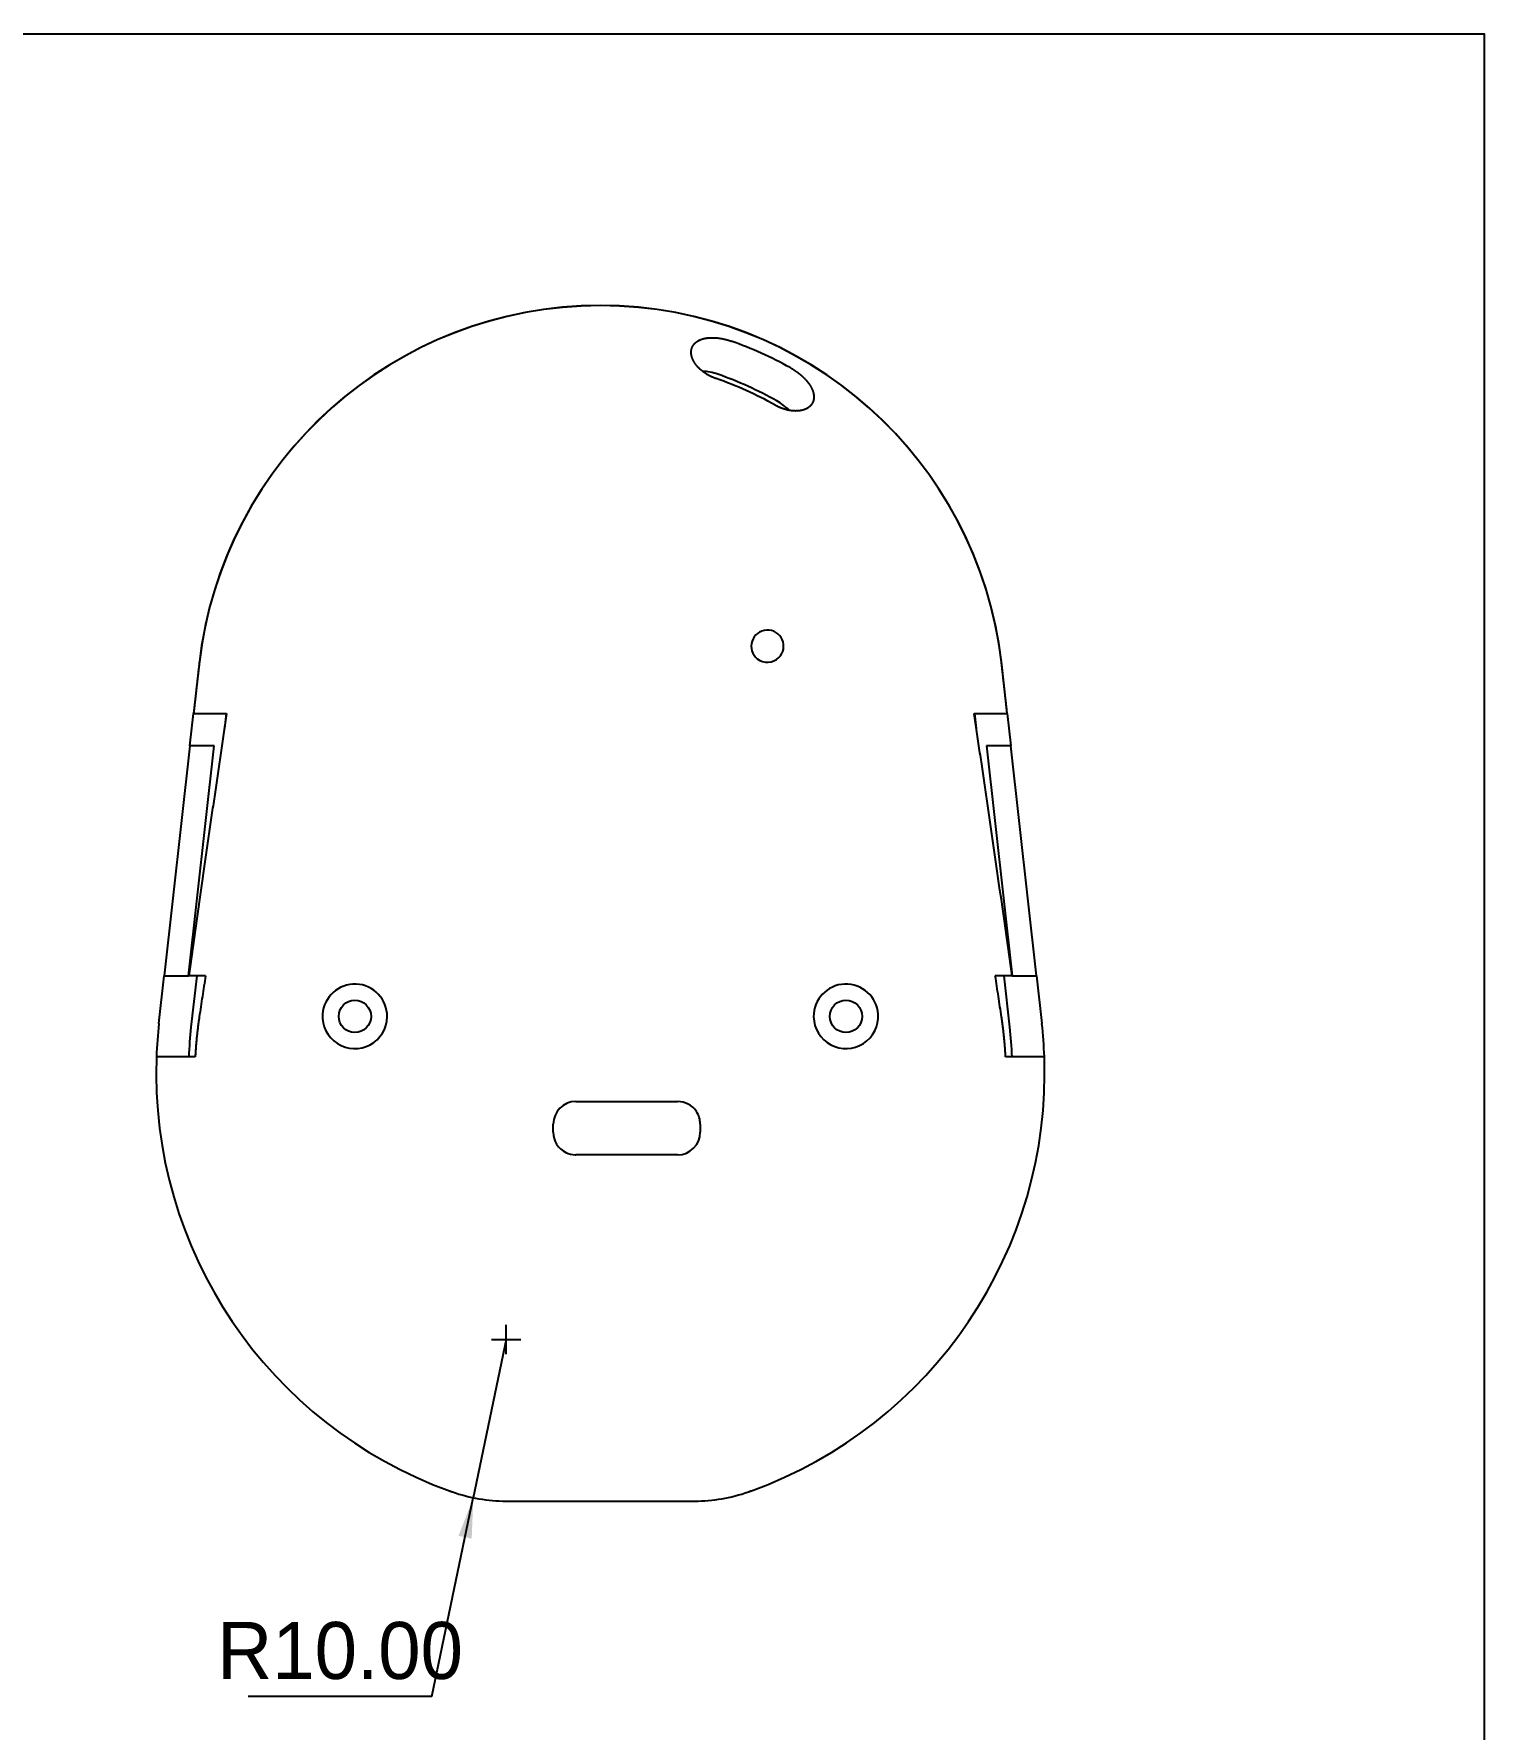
# Model space of a CAD drawing. Header units: millimetres. Extents: x 5 to 292, y 5 to 205.
# Drawn here: x 202.2 to 292, y 100.1 to 205 of the extents above; entities that cross this region are included whole.
import ezdxf
from ezdxf.enums import TextEntityAlignment as Align

# ---------------------------------------------------------------- set-up
doc = ezdxf.new("R2010")
doc.units = ezdxf.units.MM
for name, color, linetype in [('DIMENSIONS', 7, 'CONTINUOUS'), ('FRAME', 7, 'CONTINUOUS'), ('Visible', 7, 'CONTINUOUS')]:
    doc.layers.add(name, color=color, linetype=linetype)
doc.dimstyles.new('ISO-DM', dxfattribs={"dimtxt": 3.5, "dimasz": 2.5, "dimexe": 2.5, "dimexo": 1, "dimgap": 1, "dimtad": 1, "dimcen": 2.5, "dimazin": 3, "dimtfac": 1, "dimtmove": 0, "dimatfit": 3})

# ---------------------------------------------------------------- blocks, each defined once
blk = doc.blocks.new('*D4')
at = {"layer": 'DIMENSIONS'}
for p, q in [((231.4678, 123.2925), (231.4678, 125.0925)), ((231.4678, 124.1925), (229.433, 114.4017)), ((230.5678, 124.1925), (232.3678, 124.1925)), ((226.8742, 102.0891), (229.433, 114.4017)), ((226.8742, 102.0891), (215.4985, 102.0891))]:
    blk.add_line(p, q, dxfattribs=at)
blk.add_solid([(229.433, 114.4017), (228.5164, 112.0388), (229.3323, 111.8692)], dxfattribs=at)
blk.add_text('R10.00', height=3.5278, dxfattribs=at).set_placement((221.1863, 103.1827), align=Align.CENTER)

msp = doc.modelspace()

# ---------------------------------------------------------------- linework, layer by layer
at = {"layer": 'FRAME'}
msp.add_lwpolyline([(5, 205), (292, 205), (292, 5), (5, 5)], close=True, dxfattribs=at)
at = {"layer": 'Visible'}
for p, q in [((212.4536, 165.9702), (212.1151, 162.9425)), ((262.4825, 162.9425), (262.144, 165.9702)), ((211.8915, 160.9425), (212.1151, 162.9425)), ((212.1151, 162.9425), (212.1163, 162.9425)), ((212.1163, 162.9425), (212.5341, 162.9425)), ((214.1275, 162.9425), (214.0241, 162.0169)), ((260.5735, 162.0169), (260.47, 162.9425)), ((262.0634, 162.9425), (262.4813, 162.9425)), ((262.4813, 162.9425), (262.4825, 162.9425)), ((262.4825, 162.9425), (262.7061, 160.9425)), ((211.8915, 160.9425), (210.2983, 146.6925)), ((211.8076, 146.6925), (213.4008, 160.9425)), ((213.4008, 160.9425), (211.8915, 160.9425)), ((261.1968, 160.9425), (262.79, 146.6925)), ((262.7061, 160.9425), (261.1968, 160.9425)), ((264.2993, 146.6925), (262.7061, 160.9425)), ((209.9691, 143.748), (210.2983, 146.6925)), ((210.2983, 146.6925), (211.8076, 146.6925)), ((212.8554, 146.6925), (211.8192, 146.6925)), ((212.3107, 146.6925), (211.9567, 143.5258)), ((262.7784, 146.6925), (261.7422, 146.6925)), ((262.6409, 143.5258), (262.2868, 146.6925)), ((262.79, 146.6925), (264.2993, 146.6925)), ((264.2993, 146.6925), (264.6285, 143.748)), ((209.9919, 141.6925), (209.817, 141.6925)), ((210.1151, 141.6925), (209.9919, 141.6925)), ((212.2178, 141.6925), (210.1151, 141.6925)), ((264.4825, 141.6925), (262.3798, 141.6925)), ((264.6057, 141.6925), (264.4825, 141.6925)), ((264.7806, 141.6925), (264.6057, 141.6925)), ((235.7788, 138.9225), (242.0788, 138.9225)), ((234.3788, 137.0225), (234.3788, 137.5225)), ((243.4788, 137.5225), (243.4788, 137.0225)), ((238.8627, 135.6225), (235.7788, 135.6225)), ((242.0788, 135.6225), (238.8627, 135.6225)), ((231.4678, 114.1925), (232.2877, 114.1925)), ((232.2877, 114.1925), (242.3099, 114.1925)), ((242.3099, 114.1925), (243.1297, 114.1925))]:
    msp.add_line(p, q, dxfattribs=at)
for points in [[(244.4607, 183.6668), (244.442, 183.6733), (244.4233, 183.6799), (244.4047, 183.6867), (244.3861, 183.6935), (244.3675, 183.7005), (244.3491, 183.7076), (244.3306, 183.7148), (244.3123, 183.7222), (244.294, 183.7296), (244.2757, 183.7372), (244.2575, 183.7448), (244.2394, 183.7526), (244.2214, 183.7605), (244.2034, 183.7685), (244.1855, 183.7766), (244.1677, 183.7848), (244.15, 183.7931), (244.1323, 183.8015), (244.1148, 183.81), (244.0973, 183.8186), (244.0799, 183.8273), (244.0626, 183.8361), (244.0454, 183.845), (244.0283, 183.854), (244.0113, 183.8631), (243.9944, 183.8723), (243.9777, 183.8815), (243.961, 183.8908), (243.9444, 183.9003), (243.928, 183.9098), (243.9116, 183.9193), (243.8954, 183.929), (243.8793, 183.9387), (243.8633, 183.9486), (243.8474, 183.9585), (243.8316, 183.9684), (243.8159, 183.9785), (243.8004, 183.9886), (243.7849, 183.9988), (243.7696, 184.0091), (243.7544, 184.0195), (243.7393, 184.0299), (243.7243, 184.0404), (243.7095, 184.0509), (243.6947, 184.0616), (243.6801, 184.0723), (243.6656, 184.083), (243.6512, 184.0938), (243.637, 184.1047), (243.6228, 184.1157), (243.6088, 184.1267), (243.595, 184.1378), (243.5812, 184.1489), (243.5676, 184.16), (243.5542, 184.1712), (243.5409, 184.1825), (243.5277, 184.1937), (243.5147, 184.2051), (243.5018, 184.2164), (243.489, 184.2278), (243.4764, 184.2393), (243.4639, 184.2508), (243.4516, 184.2623), (243.4394, 184.2738), (243.4273, 184.2854), (243.4154, 184.2971), (243.4036, 184.3087), (243.392, 184.3204), (243.3805, 184.3321), (243.3692, 184.3439), (243.3579, 184.3556), (243.3469, 184.3674), (243.3359, 184.3793), (243.3251, 184.3911), (243.3145, 184.403), (243.304, 184.4149), (243.2936, 184.4268), (243.2834, 184.4387), (243.2733, 184.4507), (243.2633, 184.4627), (243.2535, 184.4747), (243.2439, 184.4867), (243.2343, 184.4987), (243.225, 184.5107), (243.2157, 184.5228), (243.2066, 184.5348), (243.1977, 184.5469), (243.1889, 184.559), (243.1802, 184.5711), (243.1717, 184.5832), (243.1633, 184.5952), (243.1551, 184.6073), (243.147, 184.6194), (243.139, 184.6315), (243.1312, 184.6436), (243.1236, 184.6557), (243.1161, 184.6678), (243.1087, 184.6798), (243.1015, 184.6919), (243.0944, 184.704), (243.0874, 184.7161), (243.0806, 184.7281), (243.074, 184.7402), (243.0675, 184.7522), (243.0611, 184.7643), (243.0549, 184.7763), (243.0488, 184.7883), (243.0428, 184.8004), (243.037, 184.8124), (243.0313, 184.8243), (243.0258, 184.8363), (243.0204, 184.8483), (243.0152, 184.8602), (243.0101, 184.8722), (243.0051, 184.8841), (243.0003, 184.896), (242.9956, 184.9079), (242.991, 184.9197), (242.9866, 184.9316), (242.9824, 184.9434), (242.9782, 184.9552), (242.9742, 184.967), (242.9704, 184.9788), (242.9667, 184.9905), (242.9631, 185.0022), (242.9597, 185.0139), (242.9564, 185.0256), (242.9532, 185.0372), (242.9502, 185.0488), (242.9473, 185.0604), (242.9445, 185.072), (242.9419, 185.0835), (242.9394, 185.095), (242.9371, 185.1065), (242.9349, 185.1179), (242.9328, 185.1293), (242.9309, 185.1407), (242.9291, 185.152), (242.9274, 185.1633), (242.9259, 185.1746), (242.9245, 185.1858), (242.9232, 185.197), (242.9221, 185.2082), (242.9211, 185.2193), (242.9202, 185.2304), (242.9195, 185.2415), (242.9189, 185.2525), (242.9185, 185.2635), (242.9182, 185.2745), (242.918, 185.2854), (242.9179, 185.2962), (242.918, 185.3071), (242.9182, 185.3179), (242.9185, 185.3286), (242.919, 185.3393), (242.9196, 185.35), (242.9204, 185.3606), (242.9213, 185.3712), (242.9223, 185.3817), (242.9234, 185.3922), (242.9247, 185.4026), (242.9261, 185.413), (242.9276, 185.4234), (242.9293, 185.4337), (242.9311, 185.444), (242.933, 185.4542), (242.9351, 185.4644), (242.9372, 185.4745), (242.9396, 185.4845), (242.942, 185.4946), (242.9446, 185.5045), (242.9473, 185.5145), (242.9501, 185.5243), (242.9531, 185.5341), (242.9562, 185.5439), (242.9594, 185.5536), (242.9628, 185.5633), (242.9663, 185.5729), (242.9699, 185.5824), (242.9736, 185.5919), (242.9775, 185.6014), (242.9815, 185.6108), (242.9856, 185.6201), (242.9899, 185.6294), (242.9943, 185.6386), (242.9988, 185.6478), (243.0034, 185.6569), (243.0082, 185.6659), (243.0131, 185.6749), (243.0181, 185.6838), (243.0233, 185.6927), (243.0285, 185.7015), (243.0339, 185.7102), (243.0395, 185.7189), (243.0451, 185.7275), (243.0509, 185.7361), (243.0568, 185.7446), (243.0628, 185.753), (243.069, 185.7614), (243.0753, 185.7697), (243.0817, 185.7779), (243.0882, 185.7861), (243.0949, 185.7942), (243.1016, 185.8022), (243.1085, 185.8102), (243.1156, 185.8181), (243.1227, 185.826), (243.13, 185.8337), (243.1374, 185.8414), (243.1449, 185.8491), (243.1526, 185.8566), (243.1603, 185.8641), (243.1682, 185.8716), (243.1762, 185.8789), (243.1844, 185.8862), (243.1926, 185.8934), (243.201, 185.9006), (243.2095, 185.9076), (243.2182, 185.9146), (243.2269, 185.9216), (243.2358, 185.9284), (243.2448, 185.9352), (243.2539, 185.9419), (243.2631, 185.9485), (243.2725, 185.9551), (243.2819, 185.9615), (243.2915, 185.9679), (243.3013, 185.9743), (243.3111, 185.9805), (243.3211, 185.9867), (243.3311, 185.9928), (243.3413, 185.9988), (243.3517, 186.0047), (243.3621, 186.0106), (243.3727, 186.0164), (243.3833, 186.0221), (243.3941, 186.0277), (243.405, 186.0332), (243.4161, 186.0387), (243.4272, 186.044), (243.4385, 186.0493), (243.4498, 186.0545), (243.4613, 186.0596), (243.4729, 186.0646), (243.4846, 186.0696), (243.4964, 186.0744), (243.5084, 186.0792), (243.5204, 186.0839), (243.5326, 186.0885), (243.5449, 186.093), (243.5573, 186.0974), (243.5697, 186.1018), (243.5824, 186.106), (243.5951, 186.1102), (243.6079, 186.1143), (243.6208, 186.1182), (243.6339, 186.1221), (243.647, 186.1259), (243.6603, 186.1296), (243.6737, 186.1333), (243.6871, 186.1368), (243.7007, 186.1402), (243.7144, 186.1436), (243.7282, 186.1468), (243.7421, 186.15), (243.7561, 186.153), (243.7702, 186.156), (243.7845, 186.1589), (243.7988, 186.1617), (243.8132, 186.1643), (243.8278, 186.1669), (243.8424, 186.1694), (243.8571, 186.1718), (243.872, 186.1741), (243.8869, 186.1763), (243.902, 186.1784), (243.9171, 186.1804), (243.9324, 186.1823), (243.9477, 186.1842), (243.9631, 186.1859), (243.9787, 186.1875), (243.9943, 186.189), (244.01, 186.1904), (244.0257, 186.1917), (244.0416, 186.1929), (244.0576, 186.194), (244.0736, 186.195), (244.0898, 186.1959), (244.106, 186.1967), (244.1223, 186.1974), (244.1387, 186.198), (244.1551, 186.1985), (244.1717, 186.1989), (244.1883, 186.1992), (244.205, 186.1994), (244.2218, 186.1994), (244.2387, 186.1994), (244.2556, 186.1993), (244.2726, 186.199), (244.2897, 186.1987), (244.3069, 186.1983), (244.3242, 186.1977), (244.3415, 186.197), (244.3589, 186.1963), (244.3764, 186.1954), (244.3939, 186.1944), (244.4116, 186.1933), (244.4293, 186.1922), (244.447, 186.1909), (244.4649, 186.1895), (244.4827, 186.1879), (244.5007, 186.1863), (244.5187, 186.1846), (244.5367, 186.1828), (244.5548, 186.1808), (244.5729, 186.1788), (244.5911, 186.1766), (244.6093, 186.1744), (244.6276, 186.172), (244.6459, 186.1695), (244.6642, 186.167), (244.6826, 186.1643), (244.7011, 186.1615), (244.7195, 186.1586), (244.738, 186.1556), (244.7566, 186.1525), (244.7752, 186.1493), (244.7938, 186.146), (244.8124, 186.1425), (244.8311, 186.139), (244.8498, 186.1354), (244.8685, 186.1316), (244.8873, 186.1278), (244.9061, 186.1238), (244.9249, 186.1198), (244.9438, 186.1156), (244.9626, 186.1113), (244.9815, 186.1069), (245.0004, 186.1024), (245.0194, 186.0979), (245.0383, 186.0932), (245.0573, 186.0884), (245.0762, 186.0835), (245.0952, 186.0784), (245.1142, 186.0733), (245.1331, 186.0681), (245.1521, 186.0628), (245.171, 186.0574), (245.19, 186.0519), (245.2089, 186.0463), (245.2278, 186.0406), (245.2467, 186.0348), (245.2656, 186.0289), (245.2845, 186.0229), (245.3034, 186.0168), (245.3222, 186.0106), (245.341, 186.0043), (245.3598, 185.9979), (245.3786, 185.9914), (245.3973, 185.9848)], [(249.048, 184.3427), (249.0654, 184.3331), (249.0827, 184.3233), (249.1, 184.3135), (249.1172, 184.3035), (249.1344, 184.2936), (249.1515, 184.2835), (249.1686, 184.2733), (249.1856, 184.2631), (249.2025, 184.2528), (249.2194, 184.2424), (249.2362, 184.2319), (249.2529, 184.2214), (249.2696, 184.2108), (249.2862, 184.2002), (249.3027, 184.1894), (249.3192, 184.1786), (249.3356, 184.1678), (249.3519, 184.1568), (249.3681, 184.1459), (249.3843, 184.1348), (249.4004, 184.1237), (249.4163, 184.1125), (249.4322, 184.1013), (249.448, 184.0901), (249.4638, 184.0787), (249.4794, 184.0674), (249.4949, 184.0559), (249.5104, 184.0445), (249.5257, 184.0329), (249.541, 184.0213), (249.5562, 184.0097), (249.5712, 183.998), (249.5862, 183.9863), (249.6011, 183.9746), (249.6159, 183.9628), (249.6306, 183.9509), (249.6452, 183.939), (249.6597, 183.9271), (249.6741, 183.9151), (249.6884, 183.9031), (249.7026, 183.891), (249.7167, 183.8789), (249.7307, 183.8668), (249.7446, 183.8546), (249.7584, 183.8424), (249.772, 183.8302), (249.7856, 183.8179), (249.799, 183.8056), (249.8124, 183.7933), (249.8256, 183.781), (249.8387, 183.7687), (249.8517, 183.7563), (249.8645, 183.7439), (249.8773, 183.7315), (249.8899, 183.719), (249.9024, 183.7066), (249.9148, 183.6941), (249.9271, 183.6816), (249.9393, 183.6691), (249.9513, 183.6566), (249.9632, 183.644), (249.975, 183.6315), (249.9867, 183.6189), (249.9983, 183.6063), (250.0097, 183.5937), (250.0211, 183.5811), (250.0323, 183.5685), (250.0433, 183.5559), (250.0543, 183.5432), (250.0652, 183.5306), (250.0759, 183.5179), (250.0865, 183.5052), (250.0969, 183.4926), (250.1073, 183.4799), (250.1175, 183.4672), (250.1276, 183.4545), (250.1376, 183.4418), (250.1475, 183.4291), (250.1572, 183.4164), (250.1668, 183.4037), (250.1763, 183.3909), (250.1856, 183.3782), (250.1948, 183.3655), (250.2039, 183.3528), (250.2129, 183.3401), (250.2217, 183.3274), (250.2304, 183.3147), (250.239, 183.302), (250.2475, 183.2894), (250.2558, 183.2767), (250.2639, 183.2641), (250.272, 183.2514), (250.2799, 183.2388), (250.2877, 183.2262), (250.2953, 183.2136), (250.3029, 183.201), (250.3103, 183.1884), (250.3175, 183.1759), (250.3246, 183.1633), (250.3316, 183.1508), (250.3385, 183.1383), (250.3452, 183.1258), (250.3518, 183.1133), (250.3583, 183.1008), (250.3646, 183.0884), (250.3709, 183.0759), (250.3769, 183.0635), (250.3829, 183.0511), (250.3887, 183.0388), (250.3944, 183.0264), (250.3999, 183.0141), (250.4053, 183.0018), (250.4106, 182.9895), (250.4158, 182.9772), (250.4208, 182.9649), (250.4257, 182.9527), (250.4304, 182.9405), (250.435, 182.9284), (250.4395, 182.9162), (250.4439, 182.9041), (250.4481, 182.892), (250.4522, 182.8799), (250.4562, 182.8679), (250.46, 182.8558), (250.4637, 182.8438), (250.4673, 182.8319), (250.4707, 182.82), (250.474, 182.8081), (250.4772, 182.7962), (250.4802, 182.7843), (250.4831, 182.7725), (250.4859, 182.7607), (250.4886, 182.749), (250.4911, 182.7373), (250.4934, 182.7256), (250.4957, 182.714), (250.4978, 182.7024), (250.4998, 182.6908), (250.5016, 182.6793), (250.5033, 182.6678), (250.5049, 182.6563), (250.5064, 182.6449), (250.5077, 182.6335), (250.5089, 182.6222), (250.5099, 182.6109), (250.5108, 182.5996), (250.5116, 182.5884), (250.5123, 182.5772), (250.5128, 182.566), (250.5132, 182.5549), (250.5135, 182.5439), (250.5136, 182.5329), (250.5136, 182.5219), (250.5135, 182.511), (250.5132, 182.5001), (250.5128, 182.4893), (250.5123, 182.4785), (250.5117, 182.4677), (250.5109, 182.457), (250.51, 182.4464), (250.5089, 182.4358), (250.5078, 182.4252), (250.5065, 182.4147), (250.505, 182.4042), (250.5035, 182.3938), (250.5018, 182.3835), (250.5, 182.3731), (250.498, 182.3629), (250.4959, 182.3527), (250.4937, 182.3425), (250.4914, 182.3324), (250.4889, 182.3223), (250.4863, 182.3123), (250.4836, 182.3024), (250.4808, 182.2925), (250.4778, 182.2826), (250.4747, 182.2728), (250.4714, 182.2631), (250.4681, 182.2534), (250.4646, 182.2438), (250.4609, 182.2342), (250.4572, 182.2247), (250.4533, 182.2153), (250.4493, 182.2059), (250.4452, 182.1965), (250.4409, 182.1873), (250.4365, 182.178), (250.432, 182.1689), (250.4273, 182.1598), (250.4226, 182.1507), (250.4177, 182.1417), (250.4126, 182.1328), (250.4075, 182.124), (250.4022, 182.1152), (250.3968, 182.1065), (250.3913, 182.0978), (250.3856, 182.0892), (250.3798, 182.0807), (250.3739, 182.0722), (250.3679, 182.0638), (250.3617, 182.0555), (250.3554, 182.0472), (250.349, 182.039), (250.3425, 182.0309), (250.3358, 182.0228), (250.329, 182.0148), (250.3221, 182.0069), (250.3151, 181.9991), (250.3079, 181.9913), (250.3006, 181.9836), (250.2932, 181.976), (250.2857, 181.9684), (250.278, 181.9609), (250.2703, 181.9535), (250.2624, 181.9462), (250.2544, 181.9389), (250.2462, 181.9318), (250.2379, 181.9247), (250.2296, 181.9176), (250.221, 181.9107), (250.2124, 181.9038), (250.2037, 181.8971), (250.1948, 181.8904), (250.1858, 181.8837), (250.1767, 181.8772), (250.1674, 181.8707), (250.1581, 181.8644), (250.1486, 181.8581), (250.139, 181.8518), (250.1293, 181.8457), (250.1194, 181.8397), (250.1094, 181.8337), (250.0994, 181.8279), (250.0892, 181.8221), (250.0788, 181.8164), (250.0684, 181.8108), (250.0578, 181.8053), (250.0472, 181.7998), (250.0364, 181.7945), (250.0255, 181.7892), (250.0144, 181.7841), (250.0033, 181.779), (249.992, 181.7741), (249.9806, 181.7692), (249.9692, 181.7644), (249.9575, 181.7597), (249.9458, 181.7552), (249.934, 181.7507), (249.9221, 181.7463), (249.91, 181.742), (249.8978, 181.7378), (249.8855, 181.7337), (249.8731, 181.7298), (249.8606, 181.7259), (249.848, 181.7221), (249.8353, 181.7184), (249.8225, 181.7149), (249.8095, 181.7114), (249.7964, 181.708), (249.7833, 181.7048), (249.77, 181.7017), (249.7566, 181.6986), (249.7431, 181.6957), (249.7295, 181.6929), (249.7158, 181.6902), (249.702, 181.6876), (249.6881, 181.6851), (249.6741, 181.6828), (249.66, 181.6805), (249.6457, 181.6784), (249.6314, 181.6763), (249.617, 181.6744), (249.6024, 181.6727), (249.5878, 181.671), (249.573, 181.6694), (249.5582, 181.668), (249.5432, 181.6667), (249.5282, 181.6655), (249.5131, 181.6645), (249.4979, 181.6635), (249.4826, 181.6627), (249.4672, 181.662), (249.4517, 181.6614), (249.4362, 181.661), (249.4205, 181.6607), (249.4048, 181.6605), (249.389, 181.6605), (249.3731, 181.6605), (249.3571, 181.6607), (249.341, 181.6611), (249.3249, 181.6615), (249.3086, 181.6621), (249.2923, 181.6628), (249.2759, 181.6637), (249.2595, 181.6647), (249.2429, 181.6658), (249.2263, 181.6671), (249.2096, 181.6685), (249.1928, 181.67), (249.176, 181.6717), (249.1591, 181.6735), (249.1421, 181.6755), (249.125, 181.6775), (249.1079, 181.6798), (249.0907, 181.6821), (249.0734, 181.6846), (249.0561, 181.6873), (249.0387, 181.6901), (249.0213, 181.693), (249.0039, 181.6961), (248.9864, 181.6993), (248.9688, 181.7026), (248.9513, 181.7061), (248.9337, 181.7097), (248.916, 181.7135), (248.8983, 181.7174), (248.8806, 181.7214), (248.8629, 181.7256), (248.8451, 181.7299), (248.8273, 181.7344), (248.8095, 181.739), (248.7916, 181.7438), (248.7737, 181.7486), (248.7558, 181.7537), (248.7378, 181.7588), (248.7199, 181.7642), (248.7019, 181.7696), (248.6839, 181.7752), (248.6658, 181.7809), (248.6478, 181.7868), (248.6297, 181.7928), (248.6116, 181.799), (248.5936, 181.8053), (248.5754, 181.8117), (248.5573, 181.8183), (248.5392, 181.8251), (248.5211, 181.8319), (248.503, 181.8389), (248.4849, 181.846), (248.4668, 181.8533), (248.4487, 181.8607), (248.4307, 181.8682), (248.4127, 181.8759), (248.3947, 181.8837), (248.3767, 181.8916), (248.3588, 181.8996), (248.3409, 181.9078), (248.323, 181.9161), (248.3051, 181.9245), (248.2873, 181.933), (248.2695, 181.9417), (248.2518, 181.9505), (248.2341, 181.9594), (248.2164, 181.9684), (248.1988, 181.9776), (248.1813, 181.9869), (248.1638, 181.9962), (248.1463, 182.0057), (248.1289, 182.0153), (248.1116, 182.025)], [(212.4573, 165.9758), (212.4525, 165.9337), (212.4478, 165.8915), (212.4431, 165.8494), (212.4383, 165.8073), (212.4336, 165.7651), (212.4288, 165.723), (212.4241, 165.6809), (212.4194, 165.6388), (212.4146, 165.5966), (212.4099, 165.5545), (212.4051, 165.5124), (212.4004, 165.4702), (212.3957, 165.4281), (212.3909, 165.386), (212.3862, 165.3438), (212.3814, 165.3017), (212.3767, 165.2596), (212.372, 165.2175), (212.3672, 165.1753), (212.3625, 165.1332), (212.3578, 165.0911), (212.353, 165.0489), (212.3483, 165.0068), (212.3435, 164.9647), (212.3388, 164.9226), (212.3341, 164.8804), (212.3293, 164.8383), (212.3246, 164.7962), (212.3198, 164.754), (212.3151, 164.7119), (212.3104, 164.6698), (212.3056, 164.6277), (212.3009, 164.5855), (212.2962, 164.5434), (212.2914, 164.5013), (212.2867, 164.4591), (212.282, 164.417), (212.2772, 164.3749), (212.2725, 164.3327), (212.2678, 164.2906), (212.263, 164.2485), (212.2583, 164.2064), (212.2535, 164.1642), (212.2488, 164.1221), (212.2441, 164.08), (212.2393, 164.0378), (212.2346, 163.9957), (212.2299, 163.9536), (212.2251, 163.9115), (212.2204, 163.8693), (212.2157, 163.8272), (212.2109, 163.7851), (212.2062, 163.7429), (212.2015, 163.7008), (212.1967, 163.6587), (212.192, 163.6165), (212.1873, 163.5744), (212.1825, 163.5323), (212.1778, 163.4902), (212.1731, 163.448), (212.1683, 163.4059), (212.1636, 163.3638), (212.1589, 163.3216), (212.1542, 163.2795), (212.1494, 163.2374), (212.1447, 163.1952), (212.14, 163.1531), (212.1352, 163.111), (212.1305, 163.0689), (212.1258, 163.0267), (212.121, 162.9846), (212.1163, 162.9425)], [(212.4753, 166.1318), (212.4751, 166.1296), (212.4748, 166.1275), (212.4746, 166.1253), (212.4743, 166.1231), (212.474, 166.121), (212.4738, 166.1188), (212.4735, 166.1166), (212.4733, 166.1145), (212.473, 166.1123), (212.4728, 166.1101), (212.4725, 166.108), (212.4723, 166.1058), (212.472, 166.1036), (212.4717, 166.1015), (212.4715, 166.0993), (212.4712, 166.0971), (212.471, 166.095), (212.4707, 166.0928), (212.4705, 166.0906), (212.4702, 166.0885), (212.47, 166.0863), (212.4697, 166.0841), (212.4695, 166.082), (212.4692, 166.0798), (212.469, 166.0776), (212.4687, 166.0755), (212.4685, 166.0733), (212.4682, 166.0711), (212.4679, 166.069), (212.4677, 166.0668), (212.4674, 166.0646), (212.4672, 166.0625), (212.4669, 166.0603), (212.4667, 166.0581), (212.4664, 166.056), (212.4662, 166.0538), (212.4659, 166.0516), (212.4657, 166.0495), (212.4654, 166.0473), (212.4652, 166.0451), (212.4649, 166.043), (212.4647, 166.0408), (212.4644, 166.0386), (212.4642, 166.0365), (212.4639, 166.0343), (212.4637, 166.0321), (212.4634, 166.03), (212.4632, 166.0278), (212.4629, 166.0256), (212.4627, 166.0235), (212.4625, 166.0213), (212.4622, 166.0191), (212.462, 166.017), (212.4617, 166.0148), (212.4615, 166.0126), (212.4612, 166.0105), (212.461, 166.0083), (212.4607, 166.0061), (212.4605, 166.004), (212.4602, 166.0018), (212.46, 165.9996), (212.4597, 165.9975), (212.4595, 165.9953), (212.4592, 165.9931), (212.459, 165.991), (212.4588, 165.9888), (212.4585, 165.9866), (212.4583, 165.9845), (212.458, 165.9823), (212.4578, 165.9801), (212.4575, 165.9779), (212.4573, 165.9758)], [(262.1403, 165.9758), (262.14, 165.9779), (262.1398, 165.9801), (262.1396, 165.9823), (262.1393, 165.9845), (262.1391, 165.9866), (262.1388, 165.9888), (262.1386, 165.991), (262.1383, 165.9931), (262.1381, 165.9953), (262.1378, 165.9975), (262.1376, 165.9996), (262.1373, 166.0018), (262.1371, 166.004), (262.1369, 166.0061), (262.1366, 166.0083), (262.1364, 166.0105), (262.1361, 166.0126), (262.1359, 166.0148), (262.1356, 166.017), (262.1354, 166.0191), (262.1351, 166.0213), (262.1349, 166.0235), (262.1346, 166.0256), (262.1344, 166.0278), (262.1341, 166.03), (262.1339, 166.0321), (262.1336, 166.0343), (262.1334, 166.0365), (262.1331, 166.0386), (262.1329, 166.0408), (262.1326, 166.043), (262.1324, 166.0451), (262.1321, 166.0473), (262.1319, 166.0495), (262.1316, 166.0516), (262.1314, 166.0538), (262.1311, 166.056), (262.1309, 166.0581), (262.1306, 166.0603), (262.1304, 166.0625), (262.1301, 166.0646), (262.1299, 166.0668), (262.1296, 166.069), (262.1294, 166.0711), (262.1291, 166.0733), (262.1289, 166.0755), (262.1286, 166.0776), (262.1284, 166.0798), (262.1281, 166.082), (262.1279, 166.0841), (262.1276, 166.0863), (262.1274, 166.0885), (262.1271, 166.0906), (262.1269, 166.0928), (262.1266, 166.095), (262.1263, 166.0971), (262.1261, 166.0993), (262.1258, 166.1015), (262.1256, 166.1036), (262.1253, 166.1058), (262.1251, 166.108), (262.1248, 166.1101), (262.1246, 166.1123), (262.1243, 166.1145), (262.1241, 166.1166), (262.1238, 166.1188), (262.1235, 166.121), (262.1233, 166.1231), (262.123, 166.1253), (262.1228, 166.1275), (262.1225, 166.1296), (262.1223, 166.1318)], [(262.4813, 162.9425), (262.4765, 162.9846), (262.4718, 163.0267), (262.4671, 163.0689), (262.4623, 163.111), (262.4576, 163.1531), (262.4529, 163.1952), (262.4482, 163.2374), (262.4434, 163.2795), (262.4387, 163.3216), (262.434, 163.3638), (262.4292, 163.4059), (262.4245, 163.448), (262.4198, 163.4902), (262.415, 163.5323), (262.4103, 163.5744), (262.4056, 163.6165), (262.4008, 163.6587), (262.3961, 163.7008), (262.3914, 163.7429), (262.3866, 163.7851), (262.3819, 163.8272), (262.3772, 163.8693), (262.3724, 163.9115), (262.3677, 163.9536), (262.363, 163.9957), (262.3582, 164.0378), (262.3535, 164.08), (262.3488, 164.1221), (262.344, 164.1642), (262.3393, 164.2064), (262.3346, 164.2485), (262.3298, 164.2906), (262.3251, 164.3327), (262.3204, 164.3749), (262.3156, 164.417), (262.3109, 164.4591), (262.3061, 164.5013), (262.3014, 164.5434), (262.2967, 164.5855), (262.2919, 164.6277), (262.2872, 164.6698), (262.2825, 164.7119), (262.2777, 164.754), (262.273, 164.7962), (262.2683, 164.8383), (262.2635, 164.8804), (262.2588, 164.9226), (262.254, 164.9647), (262.2493, 165.0068), (262.2446, 165.0489), (262.2398, 165.0911), (262.2351, 165.1332), (262.2303, 165.1753), (262.2256, 165.2175), (262.2209, 165.2596), (262.2161, 165.3017), (262.2114, 165.3438), (262.2067, 165.386), (262.2019, 165.4281), (262.1972, 165.4702), (262.1924, 165.5124), (262.1877, 165.5545), (262.183, 165.5966), (262.1782, 165.6388), (262.1735, 165.6809), (262.1687, 165.723), (262.164, 165.7651), (262.1593, 165.8073), (262.1545, 165.8494), (262.1498, 165.8915), (262.145, 165.9337), (262.1403, 165.9758)], [(212.5341, 162.9425), (212.5607, 162.9425), (212.5875, 162.9425), (212.6147, 162.9425), (212.6422, 162.9425), (212.67, 162.9425), (212.6981, 162.9425), (212.7266, 162.9425), (212.7553, 162.9425), (212.7844, 162.9425), (212.8138, 162.9425), (212.8435, 162.9425), (212.8735, 162.9425), (212.9039, 162.9425), (212.9345, 162.9425), (212.9655, 162.9425), (212.9968, 162.9425), (213.0284, 162.9425), (213.0603, 162.9425), (213.0925, 162.9425), (213.125, 162.9425), (213.1578, 162.9425), (213.191, 162.9425), (213.2244, 162.9425), (213.2582, 162.9425), (213.2923, 162.9425), (213.3267, 162.9425), (213.3614, 162.9425), (213.3964, 162.9425), (213.4317, 162.9425), (213.4673, 162.9425), (213.5033, 162.9425), (213.5395, 162.9425), (213.576, 162.9425), (213.6129, 162.9425), (213.6501, 162.9425), (213.6875, 162.9425), (213.7253, 162.9425), (213.7634, 162.9425), (213.8017, 162.9425), (213.8404, 162.9425), (213.8794, 162.9425), (213.9187, 162.9425), (213.9583, 162.9425), (213.9982, 162.9425), (214.0384, 162.9425), (214.0789, 162.9425), (214.1197, 162.9425), (214.1608, 162.9425)], [(214.1608, 162.9425), (214.1396, 162.7995), (214.1185, 162.6564), (214.0974, 162.5134), (214.0762, 162.3704), (214.0551, 162.2273), (214.034, 162.0843), (214.0129, 161.9412), (213.9918, 161.7981), (213.9707, 161.655), (213.9496, 161.5119), (213.9285, 161.3688), (213.9074, 161.2257), (213.8863, 161.0826), (213.8652, 160.9394), (213.8441, 160.7963), (213.823, 160.6532), (213.8019, 160.51), (213.7809, 160.3669), (213.7598, 160.2237), (213.7388, 160.0806), (213.7177, 159.9374), (213.6967, 159.7943), (213.6756, 159.6511), (213.6546, 159.508), (213.6335, 159.3648), (213.6125, 159.2216), (213.5915, 159.0785), (213.5705, 158.9353), (213.5495, 158.7922), (213.5285, 158.6491), (213.5075, 158.5059), (213.4865, 158.3628), (213.4655, 158.2196), (213.4445, 158.0765), (213.4235, 157.9334), (213.4026, 157.7903), (213.3816, 157.6472), (213.3606, 157.5041), (213.3397, 157.361), (213.3187, 157.218), (213.2978, 157.0749), (213.2769, 156.9318), (213.2559, 156.7888), (213.235, 156.6458), (213.2141, 156.5027), (213.1932, 156.3597), (213.1723, 156.2168), (213.1514, 156.0738)], [(260.4368, 162.9425), (260.4779, 162.9425), (260.5187, 162.9425), (260.5592, 162.9425), (260.5994, 162.9425), (260.6393, 162.9425), (260.6789, 162.9425), (260.7182, 162.9425), (260.7572, 162.9425), (260.7958, 162.9425), (260.8342, 162.9425), (260.8723, 162.9425), (260.9101, 162.9425), (260.9475, 162.9425), (260.9847, 162.9425), (261.0215, 162.9425), (261.0581, 162.9425), (261.0943, 162.9425), (261.1302, 162.9425), (261.1659, 162.9425), (261.2012, 162.9425), (261.2362, 162.9425), (261.2709, 162.9425), (261.3053, 162.9425), (261.3394, 162.9425), (261.3731, 162.9425), (261.4066, 162.9425), (261.4397, 162.9425), (261.4726, 162.9425), (261.5051, 162.9425), (261.5373, 162.9425), (261.5692, 162.9425), (261.6008, 162.9425), (261.6321, 162.9425), (261.663, 162.9425), (261.6937, 162.9425), (261.724, 162.9425), (261.7541, 162.9425), (261.7838, 162.9425), (261.8132, 162.9425), (261.8422, 162.9425), (261.871, 162.9425), (261.8994, 162.9425), (261.9276, 162.9425), (261.9554, 162.9425), (261.9829, 162.9425), (262.01, 162.9425), (262.0369, 162.9425), (262.0634, 162.9425)], [(261.4462, 156.0738), (261.4253, 156.2168), (261.4044, 156.3597), (261.3835, 156.5027), (261.3625, 156.6458), (261.3416, 156.7888), (261.3207, 156.9318), (261.2998, 157.0749), (261.2788, 157.218), (261.2579, 157.361), (261.2369, 157.5041), (261.216, 157.6472), (261.195, 157.7903), (261.174, 157.9334), (261.1531, 158.0765), (261.1321, 158.2196), (261.1111, 158.3628), (261.0901, 158.5059), (261.0691, 158.6491), (261.0481, 158.7922), (261.0271, 158.9353), (261.0061, 159.0785), (260.9851, 159.2216), (260.964, 159.3648), (260.943, 159.508), (260.922, 159.6511), (260.9009, 159.7943), (260.8799, 159.9374), (260.8588, 160.0806), (260.8378, 160.2237), (260.8167, 160.3669), (260.7956, 160.51), (260.7746, 160.6532), (260.7535, 160.7963), (260.7324, 160.9394), (260.7113, 161.0826), (260.6902, 161.2257), (260.6691, 161.3688), (260.648, 161.5119), (260.6269, 161.655), (260.6058, 161.7981), (260.5847, 161.9412), (260.5636, 162.0843), (260.5425, 162.2273), (260.5213, 162.3704), (260.5002, 162.5134), (260.4791, 162.6564), (260.4579, 162.7995), (260.4368, 162.9425)], [(213.1514, 156.0738), (213.0671, 155.4955), (212.9829, 154.9161), (212.8988, 154.3356), (212.8149, 153.754), (212.7311, 153.1713), (212.6475, 152.5876), (212.564, 152.0028), (212.4806, 151.4169), (212.3974, 150.8299), (212.3144, 150.242), (212.2315, 149.6529), (212.1487, 149.0629), (212.0661, 148.4718), (211.9837, 147.8797), (211.9014, 147.2866), (211.8192, 146.6925)], [(262.7784, 146.6925), (262.6962, 147.2866), (262.6139, 147.8797), (262.5315, 148.4718), (262.4489, 149.0629), (262.3661, 149.6529), (262.2832, 150.242), (262.2001, 150.8299), (262.1169, 151.4169), (262.0336, 152.0028), (261.9501, 152.5876), (261.8665, 153.1713), (261.7827, 153.754), (261.6988, 154.3356), (261.6147, 154.9161), (261.5305, 155.4955), (261.4462, 156.0738)], [(212.8554, 146.6925), (212.8311, 146.5346), (212.8068, 146.3766), (212.7825, 146.2186), (212.7582, 146.0604), (212.7339, 145.9022), (212.7096, 145.7438), (212.6854, 145.5854), (212.6611, 145.4268), (212.6369, 145.2682), (212.6126, 145.1095), (212.5884, 144.9506), (212.5642, 144.7917), (212.54, 144.6327), (212.5158, 144.4736), (212.4916, 144.3144), (212.4675, 144.155)], [(262.1301, 144.155), (262.1059, 144.3144), (262.0818, 144.4736), (262.0576, 144.6327), (262.0334, 144.7917), (262.0092, 144.9506), (261.9849, 145.1095), (261.9607, 145.2682), (261.9365, 145.4268), (261.9122, 145.5854), (261.888, 145.7438), (261.8637, 145.9022), (261.8394, 146.0604), (261.8151, 146.2186), (261.7908, 146.3766), (261.7665, 146.5346), (261.7422, 146.6925)], [(212.4675, 144.155), (212.4598, 144.104), (212.4522, 144.053), (212.4447, 144.0019), (212.4374, 143.9508), (212.4301, 143.8998), (212.4229, 143.8487), (212.4159, 143.7976), (212.4089, 143.7464), (212.4021, 143.6953), (212.3954, 143.6441), (212.3887, 143.593), (212.3822, 143.5418), (212.3758, 143.4906), (212.3695, 143.4394), (212.3633, 143.3882), (212.3572, 143.337), (212.3512, 143.2857), (212.3453, 143.2345), (212.3395, 143.1832), (212.3338, 143.132), (212.3282, 143.0807), (212.3228, 143.0294), (212.3174, 142.9781), (212.3122, 142.9268), (212.307, 142.8754), (212.302, 142.8241), (212.297, 142.7728), (212.2922, 142.7214), (212.2875, 142.67), (212.2828, 142.6187), (212.2783, 142.5673), (212.2739, 142.5159), (212.2696, 142.4645), (212.2654, 142.4131), (212.2613, 142.3617), (212.2573, 142.3102), (212.2535, 142.2588), (212.2497, 142.2073), (212.246, 142.1559), (212.2425, 142.1044), (212.239, 142.053), (212.2357, 142.0015), (212.2324, 141.95), (212.2293, 141.8985), (212.2262, 141.847), (212.2233, 141.7955), (212.2205, 141.744), (212.2178, 141.6925)], [(262.3798, 141.6925), (262.3771, 141.744), (262.3743, 141.7955), (262.3713, 141.847), (262.3683, 141.8985), (262.3652, 141.95), (262.3619, 142.0015), (262.3586, 142.053), (262.3551, 142.1044), (262.3516, 142.1559), (262.3479, 142.2073), (262.3441, 142.2588), (262.3402, 142.3102), (262.3362, 142.3617), (262.3322, 142.4131), (262.328, 142.4645), (262.3237, 142.5159), (262.3192, 142.5673), (262.3147, 142.6187), (262.3101, 142.67), (262.3054, 142.7214), (262.3005, 142.7728), (262.2956, 142.8241), (262.2906, 142.8754), (262.2854, 142.9268), (262.2802, 142.9781), (262.2748, 143.0294), (262.2693, 143.0807), (262.2638, 143.132), (262.2581, 143.1832), (262.2523, 143.2345), (262.2464, 143.2857), (262.2404, 143.337), (262.2343, 143.3882), (262.2281, 143.4394), (262.2218, 143.4906), (262.2154, 143.5418), (262.2088, 143.593), (262.2022, 143.6441), (262.1955, 143.6953), (262.1886, 143.7464), (262.1817, 143.7976), (262.1746, 143.8487), (262.1675, 143.8998), (262.1602, 143.9508), (262.1529, 144.0019), (262.1454, 144.053), (262.1378, 144.104), (262.1301, 144.155)], [(227.9551, 114.8285), (227.9576, 114.8276), (227.9602, 114.8267), (227.9627, 114.8257), (227.9652, 114.8248), (227.9678, 114.8239), (227.9703, 114.823), (227.9728, 114.8221), (227.9754, 114.8212), (227.9779, 114.8203), (227.9804, 114.8193), (227.983, 114.8184), (227.9855, 114.8175), (227.988, 114.8166), (227.9906, 114.8157), (227.9931, 114.8148), (227.9956, 114.8139), (227.9982, 114.813), (228.0007, 114.8121), (228.0032, 114.8111), (228.0058, 114.8102), (228.0083, 114.8093), (228.0108, 114.8084), (228.0134, 114.8075), (228.0159, 114.8066), (228.0184, 114.8057), (228.0209, 114.8048), (228.0235, 114.8039), (228.026, 114.803), (228.0285, 114.8021), (228.031, 114.8012), (228.0336, 114.8003), (228.0361, 114.7994), (228.0386, 114.7985), (228.0411, 114.7976), (228.0437, 114.7967), (228.0462, 114.7958), (228.0487, 114.7949), (228.0512, 114.794), (228.0537, 114.7931), (228.0563, 114.7922), (228.0588, 114.7913), (228.0613, 114.7904), (228.0638, 114.7895), (228.0663, 114.7886), (228.0688, 114.7877), (228.0713, 114.7868), (228.0738, 114.7859), (228.0763, 114.785), (228.0788, 114.7841), (228.0813, 114.7832), (228.0838, 114.7823), (228.0863, 114.7815), (228.0888, 114.7806), (228.0913, 114.7797), (228.0938, 114.7788), (228.0963, 114.7779), (228.0988, 114.777), (228.1013, 114.7761), (228.1038, 114.7753), (228.1063, 114.7744), (228.1087, 114.7735), (228.1112, 114.7726), (228.1137, 114.7717), (228.1162, 114.7709), (228.1186, 114.77), (228.1211, 114.7691), (228.1236, 114.7682), (228.126, 114.7674), (228.1285, 114.7665), (228.131, 114.7656), (228.1334, 114.7648), (228.1359, 114.7639)], [(246.4617, 114.7639), (246.4642, 114.7648), (246.4666, 114.7656), (246.4691, 114.7665), (246.4715, 114.7674), (246.474, 114.7682), (246.4765, 114.7691), (246.4789, 114.77), (246.4814, 114.7709), (246.4839, 114.7717), (246.4864, 114.7726), (246.4888, 114.7735), (246.4913, 114.7744), (246.4938, 114.7753), (246.4963, 114.7761), (246.4988, 114.777), (246.5013, 114.7779), (246.5038, 114.7788), (246.5063, 114.7797), (246.5087, 114.7806), (246.5112, 114.7815), (246.5137, 114.7823), (246.5162, 114.7832), (246.5187, 114.7841), (246.5212, 114.785), (246.5238, 114.7859), (246.5263, 114.7868), (246.5288, 114.7877), (246.5313, 114.7886), (246.5338, 114.7895), (246.5363, 114.7904), (246.5388, 114.7913), (246.5413, 114.7922), (246.5438, 114.7931), (246.5464, 114.794), (246.5489, 114.7949), (246.5514, 114.7958), (246.5539, 114.7967), (246.5564, 114.7976), (246.559, 114.7985), (246.5615, 114.7994), (246.564, 114.8003), (246.5665, 114.8012), (246.5691, 114.8021), (246.5716, 114.803), (246.5741, 114.8039), (246.5766, 114.8048), (246.5792, 114.8057), (246.5817, 114.8066), (246.5842, 114.8075), (246.5867, 114.8084), (246.5893, 114.8093), (246.5918, 114.8102), (246.5943, 114.8111), (246.5969, 114.8121), (246.5994, 114.813), (246.6019, 114.8139), (246.6045, 114.8148), (246.607, 114.8157), (246.6095, 114.8166), (246.6121, 114.8175), (246.6146, 114.8184), (246.6171, 114.8193), (246.6197, 114.8203), (246.6222, 114.8212), (246.6247, 114.8221), (246.6273, 114.823), (246.6298, 114.8239), (246.6323, 114.8248), (246.6349, 114.8257), (246.6374, 114.8267), (246.6399, 114.8276), (246.6425, 114.8285)]]:
    msp.add_lwpolyline(points, dxfattribs=at)
for centre in [(222.0988, 144.1925), (252.4988, 144.1925)]:
    msp.add_circle(centre, 1, dxfattribs=at)
for centre, radius, start, end in [((237.2988, 163.1925), 25, 6.3794, 173.6206), ((237.2988, 163.1867), 24.9977, 6.766, 173.234), ((237.2995, 163.1029), 24.2726, 61.0515, 70.5114), ((243.4572, 180.7801), 3.3449, 70.5848, 87.2797), ((237.3046, 162.873), 21.9907, 60.565, 71.009), ((237.3006, 163.0632), 22.1011, 60.4064, 70.7995), ((246.4811, 179.2123), 3.5248, 44.9141, 60.5327), ((247.6408, 167.1045), 1, 314.989, 231.0481), ((247.6408, 167.1045), 1, 231.0481, 314.989), ((222.0988, 144.1925), 2, 359.1321, 176.2318), ((252.4988, 144.1925), 2, 3.7682, 180.8679), ((237.2988, 140.6925), 27.5, 173.6206, 177.9161), ((222.0988, 144.1925), 2, 176.2318, 359.1321), ((252.4988, 144.1925), 2, 180.8679, 3.7682), ((237.2988, 140.6925), 27.5, 2.0839, 6.3794), ((237.2988, 140.6925), 25.5, 173.6206, 177.7525), ((237.2988, 140.6925), 25.5, 2.2475, 6.3794), ((237.2988, 140.6925), 27.5, 177.9161, 250.1371), ((237.2988, 140.6925), 27.5, 289.8629, 2.0839), ((235.7788, 137.5225), 1.4, 90, 180), ((242.0788, 137.5225), 1.4, 33.8705, 90), ((242.0788, 137.5225), 1.4, 0, 33.8705), ((235.7788, 137.0225), 1.4, 180, 243.8439), ((242.0788, 137.0225), 1.4, 270, 0), ((235.7788, 137.0225), 1.4, 243.8439, 268.0421), ((235.7788, 137.0225), 1.4, 268.0421, 270), ((231.4678, 124.1925), 10, 250.537, 270), ((243.1297, 124.1925), 10, 270, 289.463)]:
    msp.add_arc(centre, radius, start, end, dxfattribs=at)

# ---------------------------------------------------------------- dimensions: what is measured, and where the dimension line sits
at = {"layer": 'DIMENSIONS'}
dim = msp.add_radius_dim(center=(231.4678, 124.1925), mpoint=(229.433, 114.4017), dimstyle='ISO-DM', override={"dimscale": 1, "dimtxt": 3.5278, "dimasz": 2.5, "dimgap": 1.0583, "dimdec": 2, "dimcen": 0.875, "dimtix": 0, "dimtofl": 0}, dxfattribs=at)
dim.commit()
dim.dimension.update_dxf_attribs({"geometry": '*D4', "text_midpoint": (221.1863, 103.1827), "dimtype": 164})

doc.saveas('drawing.dxf')
